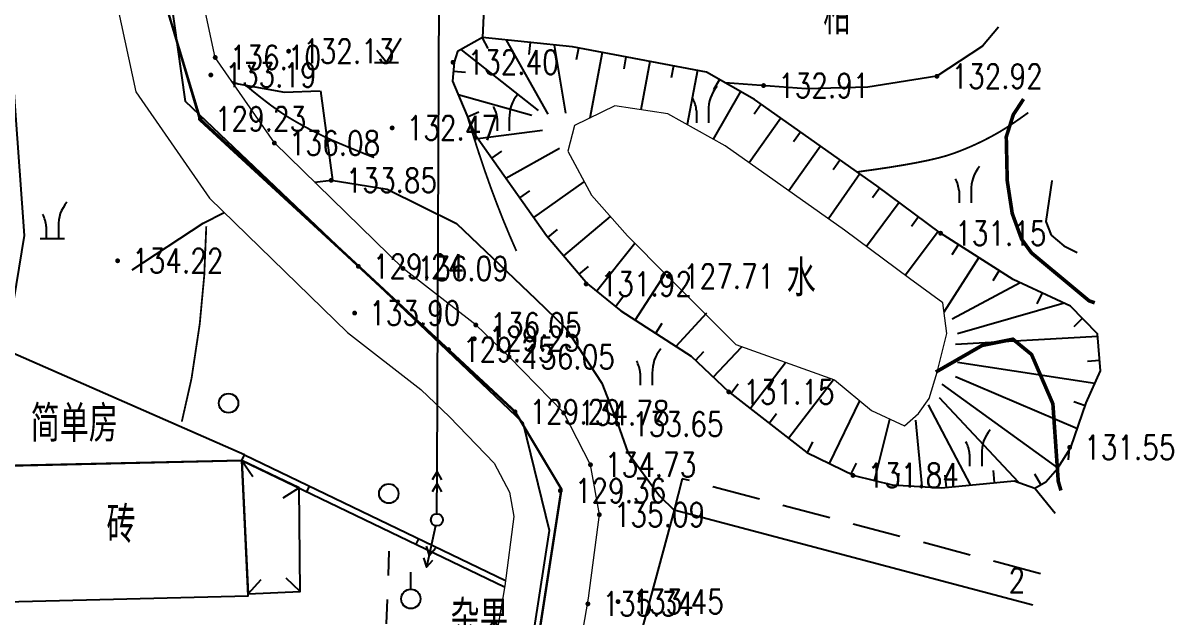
# Model space of a CAD drawing. Extents: x 529262 to 576451, y 2694391 to 2717535.
# Drawn here: x 564158.42 to 564205.92, y 2710756.85 to 2710781.36 of the extents above; entities that cross this region are included whole.
import ezdxf
from ezdxf.enums import TextEntityAlignment as Align

# ---------------------------------------------------------------- set-up
doc = ezdxf.new("R2010")
doc.units = 0
for name, pattern in [('X3', [5, 4, -1]), ('X5', [3, 2, -1]), ('X6', [2, 1, -1])]:
    doc.linetypes.add(name, pattern=pattern)
for name, color, linetype in [('a红线图', 1, 'Continuous'), ('DGX', 8, 'Continuous'), ('DLSS', 4, 'Continuous'), ('DMTZ', 8, 'Continuous'), ('GCD', 8, 'Continuous'), ('GXYZ', 8, 'Continuous'), ('JMD', 8, 'Continuous'), ('ZBTZ', 8, 'Continuous'), ('ZJ', 7, 'Continuous'), ('污水管径标注_W10-', 202, 'Continuous')]:
    doc.layers.add(name, color=color, linetype=linetype)
doc.layers.add('SXSS', color=5, linetype='Continuous', lineweight=0)
doc.styles.add('HZ', font='rs.shx', dxfattribs={"width": 0.8, "bigfont": 'hztxt.shx'})
doc.linetypes.add('10421', pattern='A,2,[150,AAA.SHX,S=0.5,R=0,X=0,Y=0.5],1e-11', length=2)
doc.linetypes.add('10422', pattern='A,0.75,[150,AAA.SHX,S=0.5,R=0,X=0,Y=0.5],1.5,[177,AAA.SHX,S=1,R=0,X=0,Y=0.4],0.75', length=3)
doc.linetypes.add('1161', pattern='A,0,[149,AAA.SHX,S=0.15,R=0,X=0,Y=0],-1.6', length=1.6)
doc.linetypes.add('732', pattern='A,9,-0.5,[162,AAA.SHX,S=1,R=0,X=0,Y=0],-0.5', length=10)

# ---------------------------------------------------------------- blocks, each defined once
blk = doc.blocks.new('GC200')
at = {"linetype": 'Continuous', "const_width": 0.2, "flags": 128}
blk.add_lwpolyline([(-0.1, 0, 1), (0.1, 0, 1)], format="xyb", close=True, dxfattribs=at)
blk = doc.blocks.new('gc246')
at = {"color": 8}
for p, q in [((-0.5, 1), (-0.5, 0)), ((0.5, 1), (0.5, 0))]:
    blk.add_line(p, q, dxfattribs=at)
for centre, radius, start, end in [((3.404, 1.106), 2.906, 139.33124, 182.08867), ((-2.938, 0.813), 2.446, 4.37429, 29.0242)]:
    blk.add_arc(centre, radius, start, end, dxfattribs=at)
blk = doc.blocks.new('gc123')
at = {"color": 8}
for p, q in [((0, 0), (1.2, 2)), ((0, 0), (-0.8, 1)), ((-1, 0), (1, 0))]:
    blk.add_line(p, q, dxfattribs=at)
blk = doc.blocks.new('gc122')
at = {"color": 8}
blk.add_circle((0, 0), 0.8, dxfattribs=at)
blk = doc.blocks.new('gc210')
at = {"color": 8}
for p, q in [((-0.5, 1), (-0.5, 0)), ((0.5, 1), (0.5, 0)), ((-1, 0), (1, 0))]:
    blk.add_line(p, q, dxfattribs=at)
for centre, radius, start, end in [((3.404, 1.106), 2.906, 139.33124, 182.08867), ((-2.938, 0.813), 2.446, 4.37429, 29.0242)]:
    blk.add_arc(centre, radius, start, end, dxfattribs=at)
blk = doc.blocks.new('gc125')
at = {"color": 8}
blk.add_line((0, 0.8), (0, 2.2), dxfattribs=at)
blk.add_circle((0, 0), 0.8, dxfattribs=at)
blk = doc.blocks.new('gc013a')
at = {"linetype": 'Continuous'}
blk.add_line((0.5, 0), (4, 0), dxfattribs=at)
at = {"linetype": 'Continuous', "flags": 128}
for points in [[(2.307, -0.4), (3, 0), (2.307, 0.4)], [(3.307, -0.4), (4, 0), (3.307, 0.4)]]:
    blk.add_lwpolyline(points, dxfattribs=at)
blk = doc.blocks.new('gc170')
at = {"color": 8, "linetype": 'Continuous'}
blk.add_circle((0, 0), 0.5, dxfattribs=at)

msp = doc.modelspace()

# ---------------------------------------------------------------- linework, layer by layer
at = {"color": 8, "linetype": 'Continuous', "flags": 128}
msp.add_lwpolyline([(564170.314, 2710873.974), (564163.417, 2710851.455), (564159.258, 2710834.251), (564158.506, 2710825.568), (564161.058, 2710810.358), (564163.208, 2710788.133), (564163.608, 2710784.529), (564165.719, 2710777.331), (564175.968, 2710767.909)], dxfattribs=at)
at = {"layer": 'a红线图', "color": 8, "lineweight": 0}
msp.add_lwpolyline([(564176.851, 2710905.557), (564172.537, 2710881.376), (564163.447, 2710851.483), (564159.259, 2710834.278), (564158.54, 2710825.565), (564161.095, 2710810.373), (564163.578, 2710784.572), (564165.74, 2710777.39), (564178.747, 2710765.314), (564180.657, 2710762.122), (564177.458, 2710741.434), (564175.656, 2710734.581), (564173.502, 2710729.139), (564171.167, 2710725.621), (564163.381, 2710723.019), (564157.821, 2710722.612), (564157.093, 2710709.558), (564156.441, 2710704.268), (564103.58, 2710715.037), (564098.271, 2710689.203)], dxfattribs=at)
msp.add_lwpolyline([(564176.851, 2710905.557), (564172.537, 2710881.376), (564163.447, 2710851.483), (564159.259, 2710834.278), (564158.54, 2710825.565), (564161.095, 2710810.373), (564163.578, 2710784.572), (564165.74, 2710777.39), (564178.747, 2710765.314), (564180.657, 2710762.122), (564177.458, 2710741.434), (564175.656, 2710734.581), (564173.502, 2710729.139), (564171.167, 2710725.621), (564163.381, 2710723.019), (564157.821, 2710722.612), (564157.093, 2710709.558), (564156.441, 2710704.268), (564103.58, 2710715.037), (564098.271, 2710689.203)], dxfattribs=at)
at = {"layer": 'DGX', "linetype": 'Continuous', "const_width": 0.075, "flags": 128}
for points in [[(564167.614, 2710778.789), (564167.898, 2710778.555), (564168.168, 2710778.337), (564168.425, 2710778.137), (564168.668, 2710777.953), (564168.898, 2710777.787), (564169.114, 2710777.637), (564169.317, 2710777.505), (564169.506, 2710777.39), (564169.688, 2710777.285), (564169.867, 2710777.183), (564170.044, 2710777.085), (564170.219, 2710776.991), (564170.392, 2710776.901), (564170.563, 2710776.814), (564170.732, 2710776.731), (564170.899, 2710776.652), (564171.075, 2710776.571), (564171.274, 2710776.482), (564171.494, 2710776.387), (564171.736, 2710776.285), (564172, 2710776.175), (564172.286, 2710776.058), (564172.594, 2710775.934), (564172.923, 2710775.803)], [(564176.772, 2710777.509), (564177.003, 2710776.75), (564177.24, 2710776.009), (564177.483, 2710775.286), (564177.733, 2710774.582), (564177.99, 2710773.896), (564178.252, 2710773.228), (564178.522, 2710772.579), (564178.797, 2710771.949)]]:
    msp.add_lwpolyline(points, dxfattribs=at)
for points, elevation in [([(564192.87, 2710775.211), (564193.576, 2710775.308), (564194.223, 2710775.404), (564194.809, 2710775.5), (564195.336, 2710775.595), (564195.803, 2710775.69), (564196.21, 2710775.785), (564196.557, 2710775.879), (564196.845, 2710775.973), (564197.101, 2710776.069), (564197.353, 2710776.17), (564197.601, 2710776.276), (564197.845, 2710776.387), (564198.085, 2710776.504), (564198.322, 2710776.625), (564198.554, 2710776.751), (564198.783, 2710776.882), (564199.025, 2710777.03), (564199.296, 2710777.208), (564199.598, 2710777.415), (564199.93, 2710777.652), (564199.94, 2710777.659)], 132), ([(564165.988, 2710772.965), (564165.904, 2710770.934), (564165.716, 2710768.924), (564165.377, 2710766.68), (564164.977, 2710764.908)], 134)]:
    msp.add_lwpolyline(points, dxfattribs=dict(at, elevation=elevation))
at = {"layer": 'DLSS', "linetype": 'X3', "const_width": 0.15, "elevation": 135.571, "flags": 128}
msp.add_lwpolyline([(564202.683, 2710769.811), (564202.452, 2710769.893), (564200.073, 2710771.87), (564199.664, 2710772.435), (564199.277, 2710773.495), (564199.07, 2710774.844), (564199.03, 2710776.66), (564199.322, 2710777.577), (564199.745, 2710778.218)], dxfattribs=at)
at = {"layer": 'DLSS', "linetype": 'X6', "elevation": 133.777, "flags": 128}
msp.add_lwpolyline([(564173.293, 2710752.568), (564173.393, 2710755.344), (564173.573, 2710760.37)], dxfattribs=at)
at = {"layer": 'DMTZ', "linetype": 'Continuous'}
for p, q in [((564177.382, 2710780.744, 131.553), (564177.623, 2710780.307, 131.553)), ((564179.369, 2710780.549, 131.553), (564179.317, 2710780.052, 131.553)), ((564181.355, 2710780.324, 131.553), (564181.263, 2710779.832, 131.553)), ((564183.321, 2710779.956, 131.553), (564183.229, 2710779.464, 131.553)), ((564176.196, 2710779.364, 131.553), (564176.694, 2710779.321, 131.553)), ((564185.287, 2710779.588, 131.553), (564185.195, 2710779.097, 131.553)), ((564187.182, 2710779.028, 131.553), (564186.934, 2710778.594, 131.553)), ((564188.902, 2710778.009, 131.553), (564188.613, 2710777.6, 131.553)), ((564176.78, 2710777.491, 131.553), (564177.24, 2710777.685, 131.553)), ((564190.536, 2710776.856, 131.553), (564190.248, 2710776.448, 131.553)), ((564177.786, 2710775.776, 131.553), (564178.194, 2710776.065, 131.553)), ((564192.171, 2710775.704, 131.553), (564191.883, 2710775.295, 131.553)), ((564193.803, 2710774.549, 131.553), (564193.505, 2710774.147, 131.553)), ((564178.943, 2710774.144, 131.553), (564179.351, 2710774.433, 131.553)), ((564195.409, 2710773.357, 131.553), (564195.111, 2710772.955, 131.553)), ((564180.106, 2710772.517, 131.553), (564180.489, 2710772.839, 131.553)), ((564197.05, 2710772.216, 131.553), (564196.782, 2710771.794, 131.553)), ((564181.393, 2710770.987, 131.553), (564181.776, 2710771.309, 131.553)), ((564198.738, 2710771.142, 131.553), (564198.47, 2710770.721, 131.553)), ((564200.508, 2710770.22, 131.553), (564200.298, 2710769.767, 131.553)), ((564182.885, 2710769.666, 131.553), (564183.197, 2710770.057, 131.553)), ((564184.549, 2710768.558, 131.553), (564184.82, 2710768.978, 131.553)), ((564202.177, 2710769.173, 131.553), (564201.82, 2710768.823, 131.553)), ((564202.81, 2710768.428, 131.553), (564196.938, 2710768.089, 131.553)), ((564186.2, 2710767.437, 131.553), (564186.545, 2710767.799, 131.553)), ((564202.688, 2710766.481, 131.553), (564197.012, 2710767.346, 131.553)), ((564202.886, 2710767.431, 131.553), (564202.388, 2710767.393, 131.553)), ((564187.656, 2710766.067, 131.553), (564187.962, 2710766.462, 131.553)), ((564202.294, 2710765.563, 131.553), (564201.821, 2710765.727, 131.553)), ((564189.238, 2710764.843, 131.553), (564189.544, 2710765.238, 131.553)), ((564190.823, 2710763.624, 131.553), (564191.041, 2710764.074, 131.553)), ((564192.623, 2710762.751, 131.553), (564192.841, 2710763.201, 131.553)), ((564194.56, 2710762.285, 131.553), (564194.588, 2710762.784, 131.553)), ((564196.556, 2710762.204, 131.553), (564196.509, 2710762.701, 131.553)), ((564198.547, 2710762.393, 131.553), (564198.5, 2710762.891, 131.553)), ((564200.456, 2710762.31, 131.553), (564200.214, 2710762.748, 131.553))]:
    msp.add_line(p, q, dxfattribs=at)
at = {"layer": 'DMTZ'}
for p, q in [((564178.374, 2710780.652, 131.553), (564180.096, 2710777.594, 131.553)), ((564176.506, 2710780.26, 131.553), (564179.691, 2710777.741, 131.553)), ((564180.363, 2710780.447, 131.553), (564180.831, 2710777.631, 131.553)), ((564182.338, 2710780.14, 131.553), (564181.832, 2710777.433, 131.553)), ((564184.304, 2710779.772, 131.553), (564183.93, 2710777.772, 131.553)), ((564186.27, 2710779.404, 131.553), (564185.851, 2710777.162, 131.553)), ((564176.391, 2710778.412, 131.553), (564179.434, 2710777.558, 131.553)), ((564188.05, 2710778.532, 131.553), (564186.925, 2710776.564, 131.553)), ((564189.719, 2710777.433, 131.553), (564188.417, 2710775.585, 131.553)), ((564177.208, 2710776.591, 131.553), (564179.875, 2710776.933, 131.553)), ((564178.365, 2710774.96, 131.553), (564180.574, 2710776.198, 131.553)), ((564191.354, 2710776.28, 131.553), (564190.051, 2710774.433, 131.553)), ((564192.988, 2710775.128, 131.553), (564191.686, 2710773.281, 131.553)), ((564179.521, 2710773.328, 131.553), (564181.601, 2710774.803, 131.553)), ((564194.606, 2710773.953, 131.553), (564193.259, 2710772.138, 131.553)), ((564180.75, 2710771.752, 131.553), (564182.681, 2710773.376, 131.553)), ((564196.212, 2710772.76, 131.553), (564194.865, 2710770.946, 131.553)), ((564182.103, 2710770.29, 131.553), (564183.689, 2710772.279, 131.553)), ((564197.894, 2710771.679, 131.553), (564196.457, 2710769.42, 131.553)), ((564183.708, 2710769.1, 131.553), (564184.94, 2710771.009, 131.553)), ((564199.601, 2710770.642, 131.553), (564196.789, 2710769.13, 131.553)), ((564201.415, 2710769.799, 131.553), (564197.012, 2710768.536, 131.553)), ((564185.389, 2710768.016, 131.553), (564186.665, 2710769.399, 131.553)), ((564186.924, 2710766.747, 131.553), (564188.114, 2710767.998, 131.553)), ((564188.447, 2710765.455, 131.553), (564189.916, 2710767.353, 131.553)), ((564190.029, 2710764.231, 131.553), (564191.896, 2710766.644, 131.553)), ((564201.162, 2710763.002, 131.553), (564196.38, 2710766.454, 131.553)), ((564201.965, 2710764.618, 131.553), (564196.938, 2710766.751, 131.553)), ((564191.723, 2710763.187, 131.553), (564192.975, 2710765.77, 131.553)), ((564197.552, 2710762.298, 131.553), (564195.822, 2710765.598, 131.553)), ((564199.533, 2710762.406, 131.553), (564196.268, 2710765.896, 131.553)), ((564193.583, 2710762.482, 131.553), (564194.216, 2710765.017, 131.553)), ((564195.558, 2710762.228, 131.553), (564195.301, 2710764.966, 131.553))]:
    msp.add_line(p, q, dxfattribs=at)
at = {"layer": 'DMTZ', "linetype": '10422', "flags": 128}
msp.add_lwpolyline([(564167.52, 2710910.926), (564167.923, 2710910.316), (564173.484, 2710905.214), (564173.709, 2710900.359), (564174.641, 2710900.192), (564173.039, 2710893.009), (564145.505, 2710821.043), (564153.634, 2710817.759), (564157.603, 2710784.605), (564158.469, 2710772.586), (564157.701, 2710767.87)], dxfattribs=at)
at = {"layer": 'DMTZ', "linetype": '10421', "flags": 128}
for points in [[(564198.708, 2710781.185), (564198.052, 2710780.404), (564196.167, 2710779.159), (564193.312, 2710778.709), (564190.766, 2710778.644), (564187.417, 2710778.894)], [(564170.469, 2710774.784), (564171.149, 2710774.865), (564173.454, 2710774.5), (564176.32, 2710773.087), (564179.605, 2710769.962), (564180.833, 2710768.772), (564182.324, 2710766.496), (564182.981, 2710764.808), (564183.406, 2710763.633), (564184.709, 2710761.849), (564185.315, 2710761.263)], [(564200.917, 2710774.863), (564200.911, 2710774.839), (564200.66, 2710773.161), (564200.89, 2710772.597)], [(564162.927, 2710771.178), (564165.854, 2710773.099), (564166.732, 2710773.538)], [(564200.89, 2710772.597), (564201.412, 2710772.158), (564201.959, 2710771.883)]]:
    msp.add_lwpolyline(points, dxfattribs=at)
at = {"layer": 'DMTZ', "linetype": 'Continuous', "elevation": 131.553, "flags": 128}
msp.add_lwpolyline([(564201.698, 2710763.847), (564202.336, 2710765.685), (564202.919, 2710767.003), (564202.802, 2710768.535), (564201.688, 2710769.672), (564199.318, 2710770.773), (564196.318, 2710772.682), (564193.68, 2710774.641), (564188.629, 2710778.2), (564186.647, 2710779.334), (564181.111, 2710780.369), (564177.398, 2710780.753), (564176.369, 2710780.184), (564176.228, 2710779.735), (564176.161, 2710778.959), (564177.086, 2710776.763), (564180.046, 2710772.588), (564181.728, 2710770.589), (564183.115, 2710769.483), (564186.018, 2710767.61), (564187.567, 2710766.136), (564190.797, 2710763.636), (564192.749, 2710762.69), (564194.317, 2710762.298), (564196.348, 2710762.184), (564199.352, 2710762.47), (564200.203, 2710762.17), (564200.661, 2710762.424), (564201.149, 2710762.981), (564201.698, 2710763.847)], dxfattribs=at)
at = {"layer": 'DMTZ', "linetype": '10421', "elevation": 132.699, "flags": 128}
msp.add_lwpolyline([(564167.063, 2710778.922), (564167.304, 2710778.843), (564169.223, 2710778.506), (564170.661, 2710778.56)], dxfattribs=at)
at = {"layer": 'DMTZ', "linetype": '10421', "ltscale": 0.7, "elevation": 131.802, "flags": 128}
for points in [[(564201.597, 2710763.327), (564201.648, 2710763.847)], [(564200.203, 2710762.17), (564201.054, 2710761.127)]]:
    msp.add_lwpolyline(points, dxfattribs=at)
at = {"layer": 'GXYZ', "linetype": 'Continuous'}
msp.add_line((564175.522, 2710762.857), (564175.818, 2710834.666), dxfattribs=at)
at = {"layer": 'GXYZ', "linetype": '732', "flags": 128}
msp.add_lwpolyline([(564190.37, 2710463.143), (564190.386, 2710467.025), (564189.579, 2710469.156), (564186.731, 2710471.163), (564184.456, 2710473.027), (564183.021, 2710476.047), (564179.783, 2710485.702), (564177.782, 2710492.779), (564176.798, 2710499.513), (564176.175, 2710507.868), (564178.439, 2710515.777), (564181.881, 2710521.084), (564184.755, 2710529.967), (564185.933, 2710536.671), (564185.285, 2710541.14), (564182.402, 2710547.432), (564179.873, 2710548.785), (564175.559, 2710549.294), (564163.476, 2710554.198), (564153.663, 2710559.149), (564143.785, 2710566.215), (564141.644, 2710568.445), (564137.564, 2710571.934), (564133.83, 2710574.642), (564129.81, 2710576.899), (564122.388, 2710579.8), (564119.895, 2710582.521), (564119.15, 2710587.419), (564118.187, 2710590.186), (564114.103, 2710593.882), (564110.752, 2710595.123), (564107.191, 2710600.989), (564104.682, 2710610.577), (564101.404, 2710617.513), (564096.096, 2710628.709), (564091.879, 2710636.635), (564089.742, 2710644.659), (564089.613, 2710650.743), (564087.283, 2710661.114), (564087.154, 2710670.756), (564089.808, 2710677.939), (564094.734, 2710685.389), (564098.14, 2710689.247), (564157.276, 2710709.889), (564158.941, 2710722.677), (564170.731, 2710725.876), (564175.463, 2710734.571), (564177.426, 2710742.717), (564180.17, 2710760.422), (564179.078, 2710764.864), (564165.135, 2710778.121), (564158.076, 2710828.047), (564164.727, 2710856.572), (564174.244, 2710890.215), (564177.245, 2710909.001), (564177.375, 2710911.216)], dxfattribs=at)
at = {"layer": 'JMD', "linetype": 'Continuous'}
for p, q in [((564167.463, 2710763.311), (564167.571, 2710763.536)), ((564167.463, 2710763.311), (564167.904, 2710762.644)), ((564169.822, 2710762.176), (564169.147, 2710761.746)), ((564170.148, 2710762.019), (564170.256, 2710762.244)), ((564174.653, 2710759.85), (564174.762, 2710760.076)), ((564167.712, 2710757.808), (564168.251, 2710758.398)), ((564169.865, 2710757.905), (564169.284, 2710758.455))]:
    msp.add_line(p, q, dxfattribs=at)
at = {"layer": 'JMD', "linetype": 'Continuous', "flags": 128}
for points in [[(564167.571, 2710763.536), (564157.649, 2710767.892), (564157.157, 2710764.794), (564157.217, 2710763.072), (564167.463, 2710763.311)], [(564167.463, 2710763.311), (564157.491, 2710763.081), (564157.69, 2710757.472), (564167.716, 2710757.718)], [(564167.712, 2710757.808), (564169.865, 2710757.905), (564169.822, 2710762.176), (564167.463, 2710763.311)]]:
    msp.add_lwpolyline(points, close=True, dxfattribs=at)
for points in [[(564167.463, 2710763.311), (564178.31, 2710758.09)], [(564167.571, 2710763.536), (564178.346, 2710758.35)], [(564200.121, 2710757.342), (564185.315, 2710761.263), (564182.965, 2710752.568)]]:
    msp.add_lwpolyline(points, dxfattribs=at)
at = {"layer": 'JMD', "linetype": 'X5'}
msp.add_lwpolyline([(564200.44, 2710758.636), (564185.65, 2710762.553), (564185.315, 2710761.263)], dxfattribs=at)
at = {"layer": 'SXSS', "color": 8, "linetype": '10422', "flags": 128}
for points in [[(564175.45, 2710909.335), (564173.557, 2710895.51), (564171.757, 2710886.917), (564168.209, 2710874.097), (564163.918, 2710859.882), (564160.295, 2710846.117), (564157.64, 2710834.512), (564156.509, 2710825.335), (564157.227, 2710818.963), (564159.055, 2710810.523), (564160.663, 2710795.593), (564161.721, 2710784.848), (564163.085, 2710778.52), (564166.118, 2710774.135), (564171.815, 2710768.588), (564174.843, 2710766.24), (564176.029, 2710765.101), (564177.883, 2710763.201), (564178.507, 2710761.996), (564178.686, 2710760.991), (564178.319, 2710758.141), (564174.806, 2710737.725), (564173.415, 2710733.442), (564169.499, 2710727.37), (564165.173, 2710725.186), (564158.769, 2710725.097), (564156.319, 2710723.31), (564154.846, 2710710.285), (564154.786, 2710709.946)], [(564158.803, 2710709.269), (564159.624, 2710721.389), (564159.932, 2710721.613), (564166.029, 2710721.698), (564171.925, 2710724.674), (564176.603, 2710731.928), (564178.212, 2710736.883), (564181.781, 2710757.62), (564182.226, 2710761.076), (564181.86, 2710763.133), (564180.752, 2710765.273), (564178.494, 2710767.586), (564177.134, 2710768.892), (564174.116, 2710771.233), (564168.803, 2710776.406), (564166.36, 2710779.938), (564165.185, 2710785.39), (564164.145, 2710795.952), (564162.515, 2710811.082), (564160.685, 2710819.531), (564160.033, 2710825.317), (564161.092, 2710833.906), (564163.694, 2710845.281), (564167.287, 2710858.93), (564171.572, 2710873.125), (564175.16, 2710886.091), (564177.008, 2710894.914), (564178.963, 2710908.742)]]:
    msp.add_lwpolyline(points, dxfattribs=at)
at = {"layer": 'SXSS', "color": 8, "linetype": 'Continuous', "elevation": 131.802, "flags": 128}
msp.add_lwpolyline([(564195.409, 2710765.244), (564195.849, 2710765.861), (564196.169, 2710766.954), (564196.571, 2710768.55), (564196.571, 2710768.55), (564196.571, 2710768.55), (564196.406, 2710769.81), (564195.036, 2710770.819), (564192.355, 2710772.809), (564187.415, 2710776.291), (564185.058, 2710777.604), (564182.861, 2710777.932), (564181.195, 2710777.124), (564180.917, 2710776.064), (564181.902, 2710774.247), (564183.391, 2710772.581), (564185.033, 2710770.915), (564187.859, 2710768.089), (564187.859, 2710768.089), (564191.941, 2710766.628), (564193.466, 2710765.363), (564194.832, 2710764.734)], close=True, dxfattribs=at)
at = {"layer": 'SXSS', "color": 8, "linetype": 'Continuous', "const_width": 0.15}
msp.add_lwpolyline([(564201.287, 2710762.069), (564201.177, 2710762.45), (564200.955, 2710765.645), (564200.074, 2710767.679), (564199.306, 2710768.309), (564198.038, 2710768.056), (564196.119, 2710766.954)], dxfattribs=at)
at = {"layer": 'ZBTZ', "linetype": '1161', "ltscale": 0.5, "flags": 128}
msp.add_lwpolyline([(564181.097, 2710793.998), (564177.707, 2710787.674), (564177.398, 2710780.753)], dxfattribs=at)
at = {"layer": 'ZBTZ', "linetype": '1161', "elevation": 132.699, "flags": 128}
msp.add_lwpolyline([(564170.711, 2710778.56), (564171.199, 2710774.865)], dxfattribs=at)
at = {"layer": '污水管径标注_W10-', "color": 0, "const_width": 0.1}
msp.add_lwpolyline([(564139.824, 2710699.965), (564156.441, 2710704.268), (564157.093, 2710709.558), (564157.821, 2710722.612), (564163.381, 2710723.019), (564171.167, 2710725.621), (564173.502, 2710729.139), (564175.656, 2710734.581), (564177.458, 2710741.434), (564179.519, 2710754.762), (564180.657, 2710762.122), (564178.747, 2710765.314), (564172.274, 2710771.324), (564165.74, 2710777.39), (564163.578, 2710784.572), (564163.235, 2710788.139), (564161.095, 2710810.373), (564158.54, 2710825.565), (564159.259, 2710834.278)], dxfattribs=at)

# ---------------------------------------------------------------- block references
at = {"layer": 'GCD', "linetype": 'Continuous'}
ref = msp.add_blockref('GC200', (564169.388, 2710780.193, 132.128), dxfattribs=dict(at, xscale=0.5, yscale=0.5, zscale=0.5))
ref.add_attrib('height', '132.13', dxfattribs={"linetype": 'Continuous', "height": 1, "style": 'HZ', "width": 0.8}).set_placement((564169.988, 2710780.193, 132.128), align=Align.MIDDLE_LEFT)
at = {"layer": 'GCD', "color": 3, "linetype": 'Continuous'}
ref = msp.add_blockref('GC200', (564166.357, 2710779.934, 136.097), dxfattribs=dict(at, xscale=0.5, yscale=0.5, zscale=0.5))
ref.add_attrib('height', '136.10', dxfattribs={"linetype": 'Continuous', "height": 1, "style": 'HZ', "width": 0.8}).set_placement((564166.957, 2710779.934, 136.097), align=Align.MIDDLE_LEFT)
at = {"layer": 'GCD', "linetype": 'Continuous'}
ref = msp.add_blockref('GC200', (564176.178, 2710779.735, 132.401), dxfattribs=dict(at, xscale=0.5, yscale=0.5))
ref.add_attrib('height', '132.40', dxfattribs={"linetype": 'Continuous', "height": 1, "style": 'HZ', "width": 0.8}).set_placement((564176.778, 2710779.735, 132.401), align=Align.MIDDLE_LEFT)
ref = msp.add_blockref('GC200', (564166.175, 2710779.211, 133.188), dxfattribs=dict(at, xscale=0.5, yscale=0.5))
ref.add_attrib('height', '133.19', dxfattribs={"linetype": 'Continuous', "height": 1, "style": 'HZ', "width": 0.8}).set_placement((564166.775, 2710779.211, 133.188), align=Align.MIDDLE_LEFT)
ref = msp.add_blockref('GC200', (564189.006, 2710778.775, 132.914), dxfattribs=dict(at, xscale=0.5, yscale=0.5, zscale=0.5))
ref.add_attrib('height', '132.91', dxfattribs={"linetype": 'Continuous', "height": 1, "style": 'HZ', "width": 0.8}).set_placement((564189.606, 2710778.775, 132.914), align=Align.MIDDLE_LEFT)
ref = msp.add_blockref('GC200', (564196.167, 2710779.159, 132.922), dxfattribs=dict(at, xscale=0.5, yscale=0.5, zscale=0.5))
ref.add_attrib('height', '132.92', dxfattribs={"linetype": 'Continuous', "height": 1, "style": 'HZ', "width": 0.8}).set_placement((564196.767, 2710779.159, 132.922), align=Align.MIDDLE_LEFT)
ref = msp.add_blockref('GC200', (564165.743, 2710777.401, 129.23), dxfattribs=dict(at, xscale=0.5, yscale=0.5, zscale=0.5))
ref.add_attrib('height', '129.23', dxfattribs={"linetype": 'Continuous', "height": 1, "style": 'HZ', "width": 0.8}).set_placement((564166.343, 2710777.401, 129.23), align=Align.MIDDLE_LEFT)
ref = msp.add_blockref('GC200', (564173.665, 2710777.028, 132.472), dxfattribs=dict(at, xscale=0.5, yscale=0.5, zscale=0.5))
ref.add_attrib('height', '132.47', dxfattribs={"linetype": 'Continuous', "height": 1, "style": 'HZ', "width": 0.8}).set_placement((564174.265, 2710777.028, 132.472), align=Align.MIDDLE_LEFT)
at = {"layer": 'GCD', "color": 3, "linetype": 'Continuous'}
ref = msp.add_blockref('GC200', (564168.8, 2710776.402, 136.077), dxfattribs=dict(at, xscale=0.5, yscale=0.5, zscale=0.5))
ref.add_attrib('height', '136.08', dxfattribs={"linetype": 'Continuous', "height": 1, "style": 'HZ', "width": 0.8}).set_placement((564169.4, 2710776.402, 136.077), align=Align.MIDDLE_LEFT)
at = {"layer": 'GCD', "linetype": 'Continuous'}
ref = msp.add_blockref('GC200', (564171.149, 2710774.865, 133.849), dxfattribs=dict(at, xscale=0.5, yscale=0.5, zscale=0.5))
ref.add_attrib('height', '133.85', dxfattribs={"linetype": 'Continuous', "height": 1, "style": 'HZ', "width": 0.8}).set_placement((564171.749, 2710774.865, 133.849), align=Align.MIDDLE_LEFT)
ref = msp.add_blockref('GC200', (564196.318, 2710772.682, 131.153), dxfattribs=dict(at, xscale=0.5, yscale=0.5, zscale=0.5))
ref.add_attrib('height', '131.15', dxfattribs={"linetype": 'Continuous', "height": 1, "style": 'HZ', "width": 0.8}).set_placement((564196.918, 2710772.682, 131.153), align=Align.MIDDLE_LEFT)
ref = msp.add_blockref('GC200', (564162.326, 2710771.546, 134.22), dxfattribs=dict(at, xscale=0.5, yscale=0.5, zscale=0.5))
ref.add_attrib('height', '134.22', dxfattribs={"linetype": 'Continuous', "height": 1, "style": 'HZ', "width": 0.8}).set_placement((564162.926, 2710771.546, 134.22), align=Align.MIDDLE_LEFT)
ref = msp.add_blockref('GC200', (564172.268, 2710771.317, 129.24), dxfattribs=dict(at, xscale=0.5, yscale=0.5, zscale=0.5))
ref.add_attrib('height', '129.24', dxfattribs={"linetype": 'Continuous', "height": 1, "style": 'HZ', "width": 0.8}).set_placement((564172.868, 2710771.317, 129.24), align=Align.MIDDLE_LEFT)
at = {"layer": 'GCD', "color": 3, "linetype": 'Continuous'}
ref = msp.add_blockref('GC200', (564174.113, 2710771.229, 136.086), dxfattribs=dict(at, xscale=0.5, yscale=0.5, zscale=0.5))
ref.add_attrib('height', '136.09', dxfattribs={"linetype": 'Continuous', "height": 1, "style": 'HZ', "width": 0.8}).set_placement((564174.713, 2710771.229, 136.086), align=Align.MIDDLE_LEFT)
at = {"layer": 'GCD', "linetype": 'Continuous'}
ref = msp.add_blockref('GC200', (564185.079, 2710770.906, 127.708), dxfattribs=dict(at, xscale=0.5, yscale=0.5, zscale=0.5))
ref.add_attrib('height', '127.71', dxfattribs={"linetype": 'Continuous', "height": 1, "style": 'HZ', "width": 0.8}).set_placement((564185.679, 2710770.906, 127.708), align=Align.MIDDLE_LEFT)
ref = msp.add_blockref('GC200', (564181.678, 2710770.589, 131.919), dxfattribs=dict(at, xscale=0.5, yscale=0.5, zscale=0.5))
ref.add_attrib('height', '131.92', dxfattribs={"linetype": 'Continuous', "height": 1, "style": 'HZ', "width": 0.8}).set_placement((564182.278, 2710770.589, 131.919), align=Align.MIDDLE_LEFT)
ref = msp.add_blockref('GC200', (564172.116, 2710769.388, 133.898), dxfattribs=dict(at, xscale=0.5, yscale=0.5, zscale=0.5))
ref.add_attrib('height', '133.90', dxfattribs={"linetype": 'Continuous', "height": 1, "style": 'HZ', "width": 0.8}).set_placement((564172.716, 2710769.388, 133.898), align=Align.MIDDLE_LEFT)
at = {"layer": 'GCD', "color": 3, "linetype": 'Continuous'}
ref = msp.add_blockref('GC200', (564177.12, 2710768.897, 136.054), dxfattribs=dict(at, xscale=0.5, yscale=0.5, zscale=0.5))
ref.add_attrib('height', '136.05', dxfattribs={"linetype": 'Continuous', "height": 1, "style": 'HZ', "width": 0.8}).set_placement((564177.72, 2710768.897, 136.054), align=Align.MIDDLE_LEFT)
ref = msp.add_blockref('GC200', (564177.058, 2710768.328, 129.25), dxfattribs=dict(at, xscale=0.5, yscale=0.5, zscale=0.5))
ref.add_attrib('height', '129.25', dxfattribs={"linetype": 'Continuous', "height": 1, "style": 'HZ', "width": 0.8}).set_placement((564177.658, 2710768.328, 129.25), align=Align.MIDDLE_LEFT)
at = {"layer": 'GCD', "linetype": 'Continuous'}
ref = msp.add_blockref('GC200', (564175.991, 2710767.882, 129.25), dxfattribs=dict(at, xscale=0.5, yscale=0.5, zscale=0.5))
ref.add_attrib('height', '129.25', dxfattribs={"linetype": 'Continuous', "height": 1, "style": 'HZ', "width": 0.8}).set_placement((564176.591, 2710767.882, 129.25), align=Align.MIDDLE_LEFT)
at = {"layer": 'GCD', "color": 3, "linetype": 'Continuous'}
ref = msp.add_blockref('GC200', (564178.491, 2710767.582, 136.05), dxfattribs=dict(at, xscale=0.5, yscale=0.5, zscale=0.5))
ref.add_attrib('height', '136.05', dxfattribs={"linetype": 'Continuous', "height": 1, "style": 'HZ', "width": 0.8}).set_placement((564179.091, 2710767.582, 136.05), align=Align.MIDDLE_LEFT)
at = {"layer": 'GCD', "linetype": 'Continuous'}
ref = msp.add_blockref('GC200', (564187.567, 2710766.136, 131.154), dxfattribs=dict(at, xscale=0.5, yscale=0.5, zscale=0.5))
ref.add_attrib('height', '131.15', dxfattribs={"linetype": 'Continuous', "height": 1, "style": 'HZ', "width": 0.8}).set_placement((564188.167, 2710766.136, 131.154), align=Align.MIDDLE_LEFT)
ref = msp.add_blockref('GC200', (564178.74, 2710765.312, 129.29), dxfattribs=dict(at, xscale=0.5, yscale=0.5, zscale=0.5))
ref.add_attrib('height', '129.29', dxfattribs={"linetype": 'Continuous', "height": 1, "style": 'HZ', "width": 0.8}).set_placement((564179.34, 2710765.312, 129.29), align=Align.MIDDLE_LEFT)
at = {"layer": 'GCD', "color": 3, "linetype": 'Continuous'}
ref = msp.add_blockref('GC200', (564180.749, 2710765.269, 134.776), dxfattribs=dict(at, xscale=0.5, yscale=0.5, zscale=0.5))
ref.add_attrib('height', '134.78', dxfattribs={"linetype": 'Continuous', "height": 1, "style": 'HZ', "width": 0.8}).set_placement((564181.349, 2710765.269, 134.776), align=Align.MIDDLE_LEFT)
at = {"layer": 'GCD', "linetype": 'Continuous'}
ref = msp.add_blockref('GC200', (564182.981, 2710764.808, 133.649), dxfattribs=dict(at, xscale=0.5, yscale=0.5, zscale=0.5))
ref.add_attrib('height', '133.65', dxfattribs={"linetype": 'Continuous', "height": 1, "style": 'HZ', "width": 0.8}).set_placement((564183.581, 2710764.808, 133.649), align=Align.MIDDLE_LEFT)
ref = msp.add_blockref('GC200', (564201.648, 2710763.847, 131.553), dxfattribs=dict(at, xscale=0.5, yscale=0.5, zscale=0.5))
ref.add_attrib('height', '131.55', dxfattribs={"linetype": 'Continuous', "height": 1, "style": 'HZ', "width": 0.8}).set_placement((564202.248, 2710763.847, 131.553), align=Align.MIDDLE_LEFT)
at = {"layer": 'GCD', "color": 3, "linetype": 'Continuous'}
ref = msp.add_blockref('GC200', (564181.857, 2710763.129, 134.727), dxfattribs=dict(at, xscale=0.5, yscale=0.5, zscale=0.5))
ref.add_attrib('height', '134.73', dxfattribs={"linetype": 'Continuous', "height": 1, "style": 'HZ', "width": 0.8}).set_placement((564182.457, 2710763.129, 134.727), align=Align.MIDDLE_LEFT)
at = {"layer": 'GCD', "linetype": 'Continuous'}
ref = msp.add_blockref('GC200', (564192.699, 2710762.69, 131.841), dxfattribs=dict(at, xscale=0.5, yscale=0.5, zscale=0.5))
ref.add_attrib('height', '131.84', dxfattribs={"linetype": 'Continuous', "height": 1, "style": 'HZ', "width": 0.8}).set_placement((564193.299, 2710762.69, 131.841), align=Align.MIDDLE_LEFT)
ref = msp.add_blockref('GC200', (564180.614, 2710762.061, 129.36), dxfattribs=dict(at, xscale=0.5, yscale=0.5, zscale=0.5))
ref.add_attrib('height', '129.36', dxfattribs={"linetype": 'Continuous', "height": 1, "style": 'HZ', "width": 0.8}).set_placement((564181.214, 2710762.061, 129.36), align=Align.MIDDLE_LEFT)
at = {"layer": 'GCD', "color": 3, "linetype": 'Continuous'}
ref = msp.add_blockref('GC200', (564182.223, 2710761.072, 135.092), dxfattribs=dict(at, xscale=0.5, yscale=0.5, zscale=0.5))
ref.add_attrib('height', '135.09', dxfattribs={"linetype": 'Continuous', "height": 1, "style": 'HZ', "width": 0.8}).set_placement((564182.823, 2710761.072, 135.092), align=Align.MIDDLE_LEFT)
ref = msp.add_blockref('GC200', (564181.749, 2710757.391, 135.341), dxfattribs=dict(at, xscale=0.5, yscale=0.5, zscale=0.5))
ref.add_attrib('height', '135.34', dxfattribs={"linetype": 'Continuous', "height": 1, "style": 'HZ', "width": 0.8}).set_placement((564182.349, 2710757.391, 135.341), align=Align.MIDDLE_LEFT)
at = {"layer": 'GCD', "linetype": 'Continuous'}
ref = msp.add_blockref('GC200', (564182.994, 2710757.484, 133.451), dxfattribs=dict(at, xscale=0.5, yscale=0.5, zscale=0.5))
ref.add_attrib('height', '133.45', dxfattribs={"linetype": 'Continuous', "height": 1, "style": 'HZ', "width": 0.8}).set_placement((564183.594, 2710757.484, 133.451), align=Align.MIDDLE_LEFT)
at = {"layer": 'GXYZ', "color": 0, "linetype": 'Continuous', "xscale": 0.4999999999555687, "yscale": 0.4999999999555687, "zscale": 0.4999999999555687, "rotation": 89.763438674162}
msp.add_blockref('gc013a', (564175.514, 2710760.857), dxfattribs=at)
at = {"layer": 'GXYZ', "color": 0, "linetype": 'Continuous', "xscale": 0.5, "yscale": 0.5, "zscale": 0.5}
msp.add_blockref('gc170', (564175.514, 2710760.857), dxfattribs=at)
at = {"layer": 'GXYZ', "linetype": 'Continuous', "xscale": 0.5000000001369476, "yscale": 0.5000000001369476, "zscale": 0.5000000001369476, "rotation": 257.4704944966641}
msp.add_blockref('gc013a', (564175.514, 2710760.857), dxfattribs=at)
at = {"layer": 'ZBTZ', "linetype": 'Continuous', "xscale": 0.5, "yscale": 0.5}
for name, p in [('gc123', (564173.433, 2710779.725)), ('gc246', (564178.254, 2710776.912)), ('gc246', (564186.483, 2710777.236)), ('gc246', (564197.329, 2710773.931)), ('gc246', (564184.161, 2710766.407)), ('gc246', (564197.765, 2710763.07)), ('gc125', (564174.437, 2710757.595))]:
    msp.add_blockref(name, p, dxfattribs=at)
at = {"layer": 'ZBTZ', "linetype": 'Continuous', "xscale": 0.5, "yscale": 0.5, "zscale": 0.5}
for name, p in [('gc210', (564159.628, 2710772.459)), ('gc122', (564166.908, 2710765.671)), ('gc122', (564173.527, 2710761.94))]:
    msp.add_blockref(name, p, dxfattribs=at)

# ---------------------------------------------------------------- texts
at = {"layer": 'JMD', "linetype": 'Continuous', "style": 'HZ', "width": 0.8}
msp.add_text('砖', height=1.5, dxfattribs=at).set_placement((564163.067, 2710760.659), align=Align.MIDDLE_RIGHT)
at = {"layer": 'ZJ', "color": 8, "linetype": 'Continuous', "style": 'HZ', "width": 0.8}
for s, height, p in [('柑', 1.5, (564192.065, 2710781.712)), ('水', 1.5, (564190.561, 2710770.905)), ('简单房', 1.5, (564160.536, 2710764.904)), ('2', 1, (564199.472, 2710758.354)), ('杂果', 1.5, (564177.273, 2710756.862))]:
    msp.add_text(s, height=height, dxfattribs=at).set_placement(p, align=Align.MIDDLE)

doc.saveas('drawing.dxf')
